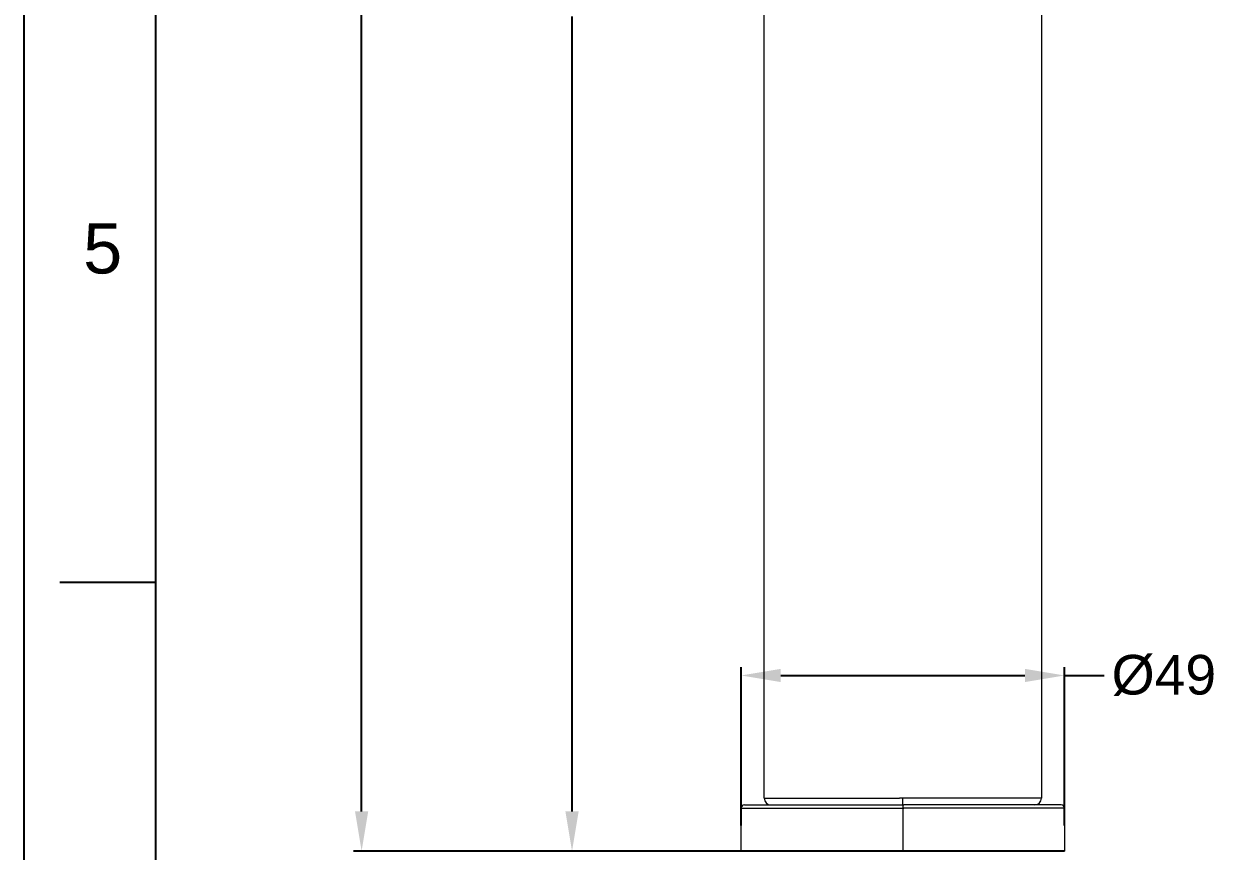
# Model space of a CAD drawing. Header units: millimetres. Extents: x 4210 to 4804, y 1409 to 2249.
# Drawn here: x 4209.8 to 4391.1, y 1688.7 to 1814 of the extents above; entities that cross this region are included whole.
import ezdxf

# ---------------------------------------------------------------- set-up
doc = ezdxf.new("R2010")
doc.units = ezdxf.units.MM
doc.styles.get("Standard").update_dxf_attribs({"font": 'arial.ttf'})
doc.dimstyles.new('사본(2) STANDARD', dxfattribs={"dimscale": 0, "dimtxt": 4, "dimasz": 4, "dimexe": 1.25, "dimexo": 0.625, "dimgap": 1.5, "dimtad": 3, "dimtih": 1, "dimtoh": 1, "dimdec": 1, "dimzin": 9, "dimdsep": 46, "dimtxsty": 'Standard', "dimcen": 2.5, "dimclrd": 3, "dimclre": 3, "dimclrt": 4, "dimadec": 0, "dimazin": 0, "dimtfac": 1, "dimtdec": 1, "dimtmove": 0, "dimatfit": 3, "dimfxl": 1.25, "dimtfill": 1, "dimtolj": 1, "dimtzin": 0, "dimarcsym": 0})

# ---------------------------------------------------------------- blocks, each defined once
blk = doc.blocks.new('*D15')
at = {"color": 3, "lineweight": -2, "transparency": 16777216}
for p, q in [((4364.55, 1982.3), (4259.69, 1982.3)), ((4260.94, 1976.3), (4260.94, 1840.07)), ((4260.94, 1694.7), (4260.94, 1830.94)), ((4366.84, 1688.7), (4259.69, 1688.7))]:
    blk.add_line(p, q, dxfattribs=at)
at = {"color": 3, "transparency": 16777216}
for points in [[(4259.94, 1976.3), (4261.94, 1976.3), (4260.94, 1982.3)], [(4259.94, 1694.7), (4261.94, 1694.7), (4260.94, 1688.7)]]:
    blk.add_solid(points, dxfattribs=at)
at = {"layer": 'Defpoints', "color": 0, "transparency": 16777216}
for p in [(4365.17, 1982.3), (4260.94, 1688.7), (4367.47, 1688.7)]:
    blk.add_point(p, dxfattribs=at)
at = {"color": 4, "transparency": 16777216, "insert": (4260.94, 1835.5), "char_height": 6, "attachment_point": 5, "bg_fill": 3, "box_fill_scale": 1.1, "bg_fill_color": 256, "bg_fill_true_color": 13158600, "bg_fill_transparency": 0}
blk.add_mtext('\\A1;293.6', dxfattribs=at)
blk = doc.blocks.new('*D22')
at = {"color": 3, "lineweight": -2, "transparency": 16777216}
for p, q in [((4322.34, 1950.7), (4291.58, 1950.7)), ((4292.83, 1944.7), (4292.83, 1824.26)), ((4292.83, 1694.7), (4292.83, 1815.14)), ((4317.84, 1688.7), (4291.58, 1688.7))]:
    blk.add_line(p, q, dxfattribs=at)
at = {"color": 3, "transparency": 16777216}
for points in [[(4291.83, 1944.7), (4293.83, 1944.7), (4292.83, 1950.7)], [(4291.83, 1694.7), (4293.83, 1694.7), (4292.83, 1688.7)]]:
    blk.add_solid(points, dxfattribs=at)
at = {"layer": 'Defpoints', "color": 0, "transparency": 16777216}
for p in [(4292.83, 1950.7), (4322.97, 1950.7), (4318.47, 1688.7)]:
    blk.add_point(p, dxfattribs=at)
at = {"color": 4, "transparency": 16777216, "insert": (4292.83, 1819.7), "char_height": 6, "attachment_point": 5, "bg_fill": 3, "box_fill_scale": 1.1, "bg_fill_color": 256, "bg_fill_true_color": 13158600, "bg_fill_transparency": 0}
blk.add_mtext('\\A1;262', dxfattribs=at)
blk = doc.blocks.new('*D23')
at = {"color": 3, "lineweight": -2, "transparency": 16777216}
for p, q in [((4318.47, 1692.58), (4318.47, 1716.56)), ((4324.47, 1715.31), (4361.47, 1715.31)), ((4367.47, 1692.58), (4367.47, 1716.56)), ((4367.47, 1715.31), (4373.47, 1715.31))]:
    blk.add_line(p, q, dxfattribs=at)
at = {"color": 3, "transparency": 16777216}
for points in [[(4324.47, 1716.31), (4324.47, 1714.31), (4318.47, 1715.31)], [(4361.47, 1716.31), (4361.47, 1714.31), (4367.47, 1715.31)]]:
    blk.add_solid(points, dxfattribs=at)
at = {"layer": 'Defpoints', "color": 0, "transparency": 16777216}
for p in [(4367.47, 1715.31), (4318.47, 1691.95), (4367.47, 1691.95)]:
    blk.add_point(p, dxfattribs=at)
at = {"color": 4, "transparency": 16777216, "insert": (4382.54, 1715.31), "char_height": 6, "attachment_point": 5, "bg_fill": 3, "box_fill_scale": 1.1, "bg_fill_color": 256, "bg_fill_true_color": 13158600, "bg_fill_transparency": 0}
blk.add_mtext('\\A1;%%C49', dxfattribs=at)

msp = doc.modelspace()

# ---------------------------------------------------------------- linework, layer by layer
at = {"color": 7, "linetype": 'Continuous'}
for p, q in [((4209.75, 2249.4), (4209.75, 1409.4)), ((4229.75, 1729.4), (4215.22, 1729.4))]:
    msp.add_line(p, q, dxfattribs=at)
at = {"linetype": 'Continuous'}
msp.add_line((4229.75, 1429.4), (4229.75, 2229.4), dxfattribs=at)
at = {"linetype": 'Continuous', "lineweight": 18, "extrusion": (1, -2.22045e-16, 6.12323e-17)}
for p, q in [((4321.97, 1696.7), (4321.97, 1949.7)), ((4363.97, 1949.6), (4363.97, 1696.7)), ((4318.47, 1688.7), (4318.47, 1695.2)), ((4318.97, 1695.7), (4342.97, 1695.7)), ((4342.97, 1695.7), (4343.12, 1695.7)), ((4366.97, 1695.7), (4343.12, 1695.7)), ((4367.47, 1695.2), (4367.47, 1688.7))]:
    msp.add_line(p, q, dxfattribs=at)
at = {"linetype": 'Continuous', "lineweight": 13, "extrusion": (1, -2.22045e-16, 6.12323e-17)}
for p, q in [((4318.47, 1695.2), (4342.97, 1695.2)), ((4321.97, 1696.7), (4342.45, 1696.7)), ((4342.97, 1696.7), (4342.45, 1696.7)), ((4363.97, 1696.7), (4342.97, 1696.7)), ((4342.97, 1695.7), (4342.97, 1696.7)), ((4342.97, 1695.7), (4342.97, 1695.2)), ((4342.97, 1695.2), (4343.12, 1695.2)), ((4342.97, 1695.2), (4342.97, 1688.7)), ((4367.47, 1695.2), (4343.12, 1695.2))]:
    msp.add_line(p, q, dxfattribs=at)
at = {"linetype": 'Continuous', "lineweight": 18}
for centre, radius, start, end in [((4318.97, 1695.2), 0.5, 90, 180), ((4322.97, 1696.7), 1, 180, 270), ((4362.97, 1696.7), 1, 270, 0), ((4366.97, 1695.2), 0.5, 0, 90)]:
    msp.add_arc(centre, radius, start, end, dxfattribs=at)

# ---------------------------------------------------------------- texts
at = {"insert": (4221.69, 1779.98), "char_height": 7.62, "attachment_point": 5}
msp.add_mtext_dynamic_manual_height_columns('5', width=50, gutter_width=12.5, heights=[0], dxfattribs=at)

# ---------------------------------------------------------------- next in the draw order: dimensions: what is measured, and where the dimension line sits
dim = msp.add_linear_dim(base=(4260.94, 1688.7), p1=(4365.17, 1982.3), p2=(4367.47, 1688.7), angle=90, dimstyle='사본(2) STANDARD', override={"dimscale": 1, "dimtxt": 6, "dimasz": 6, "dimtad": 0})
dim.commit()
dim.dimension.update_dxf_attribs({"geometry": '*D15', "text_midpoint": (4260.94, 1835.5), "dimtype": 160})

# ---------------------------------------------------------------- next in the draw order: dimensions: what is measured, and where the dimension line sits
dim = msp.add_linear_dim(base=(4292.83, 1950.7), p1=(4318.47, 1688.7), p2=(4322.97, 1950.7), angle=90, dimstyle='사본(2) STANDARD', override={"dimscale": 1, "dimtxt": 6, "dimasz": 6, "dimtad": 0})
dim.commit()
dim.dimension.update_dxf_attribs({"geometry": '*D22', "text_midpoint": (4292.83, 1819.7)})

# ---------------------------------------------------------------- next in the draw order: linework, layer by layer
msp.add_line((4367.47, 1688.7), (4318.47, 1688.7))

# ---------------------------------------------------------------- next in the draw order: dimensions: what is measured, and where the dimension line sits
dim = msp.add_linear_dim(base=(4367.47, 1715.31), p1=(4318.47, 1691.95), p2=(4367.47, 1691.95), text='%%C<>', dimstyle='사본(2) STANDARD', override={"dimscale": 1, "dimtxt": 6, "dimasz": 6, "dimtad": 0})
dim.commit()
dim.dimension.update_dxf_attribs({"geometry": '*D23', "text_midpoint": (4382.54, 1715.31), "dimtype": 160})

doc.saveas('drawing.dxf')
